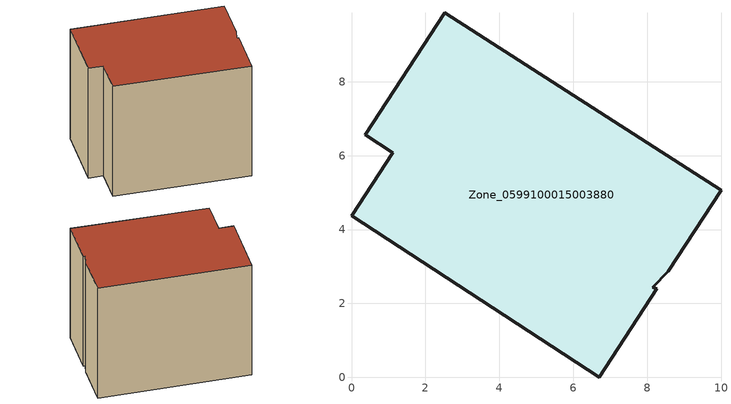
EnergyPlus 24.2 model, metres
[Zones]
Zone_0599100015003880
 floor ground (C_G): 2.52,9.87 10,5.06 8.58,2.88 8.16,2.44 8.27,2.4 6.71,0 0,4.37 1.11,6.08 0.37,6.56 z0.81
 wall outside (C_F): 10,5.06 2.52,9.87 0.37,6.56 1.11,6.08 0,4.37 6.71,0 8.27,2.4 8.16,2.44 8.58,2.88 10,5.06 z0.81:8.26
 roof outside (C_R): 8.27,2.4 8.16,2.44 8.58,2.88 10,5.06 2.52,9.87 0.37,6.56 1.11,6.08 0,4.37 6.71,0 z8.26
[BUILDING]
Pand.0599100015003880: North Axis=0; Terrain=City; Loads Convergence Tolerance Value=0.04; Temperature Convergence Tolerance Value=0.4; Solar Distribution=FullExterior; Maximum Number of Warmup Days=25; Minimum Number of Warmup Days=1
[Site:Location]
Rotterdam.The.Hague.AP_ZH_NLD Design_Conditions: Latitude=51.96; Longitude=4.45; Time Zone=1; Elevation=-4.5
[SITE:GROUNDTEMPERATURE:BUILDINGSURFACE]
18, 18, 18, 18, 18, 18, 18, 18, 18, 18, 18, 18
[MATERIAL] Thermal Absorptance=0.9; Solar Absorptance=0.7; Visible Absorptance=0.7
Name | Roughness | Thickness | Conductivity | Density | Specific Heat
G.TI.1965-1974 | MediumSmooth | 0.15 | 0.882353 | 540 | 1210
F.TI.1965-1974 | Rough | 0.3 | 0.697674 | 1920 | 840
R.TI.1965-1974 | MediumRough | 0.2 | 0.232558 | 1500 | 1000
[CONSTRUCTION]
C_G: G.TI.1965-1974
C_F: F.TI.1965-1974
C_R: R.TI.1965-1974
[ZONE]
Zone_0599100015003880: Type=1; Multiplier=1; Ceiling Height=Autocalculate; Volume=Autocalculate; Floor Area=autocalculate; Part of Total Floor Area=Yes
[ZONEINFILTRATION:DESIGNFLOWRATE]
Infil_Zone_0599100015003880: Zone or ZoneList or Space or SpaceList=Zone_0599100015003880; Schedule=AlwaysOn; Design Flow Rate Calculation Method=Flow/Area; Flow Rate per Floor Area=0.003; Constant Term Coefficient=1; Temperature Term Coefficient=0; Velocity Term Coefficient=0; Velocity Squared Term Coefficient=0
[HVACTEMPLATE:ZONE:IDEALLOADSAIRSYSTEM]
Zone_0599100015003880: Maximum Heating Supply Air Temperature=50; Minimum Cooling Supply Air Temperature=13; Maximum Heating Supply Air Humidity Ratio=0.0156; Minimum Cooling Supply Air Humidity Ratio=0.0077; Heating Limit=NoLimit; Cooling Limit=NoLimit; Dehumidification Control Type=ConstantSensibleHeatRatio; Cooling Sensible Heat Ratio=0.7; Dehumidification Setpoint=60; Humidification Control Type=None; Humidification Setpoint=30; Outdoor Air Method=None; Outdoor Air Flow Rate per Person=0.00944; Outdoor Air Flow Rate per Zone Floor Area=0; Outdoor Air Flow Rate per Zone=0; Demand Controlled Ventilation Type=None; Outdoor Air Economizer Type=NoEconomizer; Heat Recovery Type=None; Sensible Heat Recovery Effectiveness=0.7; Latent Heat Recovery Effectiveness=0.65
[ZONECONTROL:THERMOSTAT]
ThermostatControl_Zone_0599100015003880: Zone or ZoneList=Zone_0599100015003880; Control Type Schedule=DualSetpointControlType; Control 1=Thermostat_Zone_0599100015003880; Temperature Difference Between Cutout And Setpoint=0
[THERMOSTATSETPOINT:DUALSETPOINT]
Thermostat_Zone_0599100015003880: Heating Setpoint Temperature Schedule=HeatingSetpoint_Zone_0599100015003880; Cooling Setpoint Temperature Schedule=CoolingSetpoint_Zone_0599100015003880
[SCHEDULE:COMPACT]
HeatingSetpoint_Zone_0599100015003880: Through: 12/31, For: AllDays, Until: 24:00, 21
CoolingSetpoint_Zone_0599100015003880: Through: 12/31, For: AllDays, Until: 24:00, 24
DualSetpointControlType: Through: 12/31, For: AllDays, Until: 24:00, 4
AlwaysOn: Through: 12/31, For: AllDays, Until: 24:00, 1
